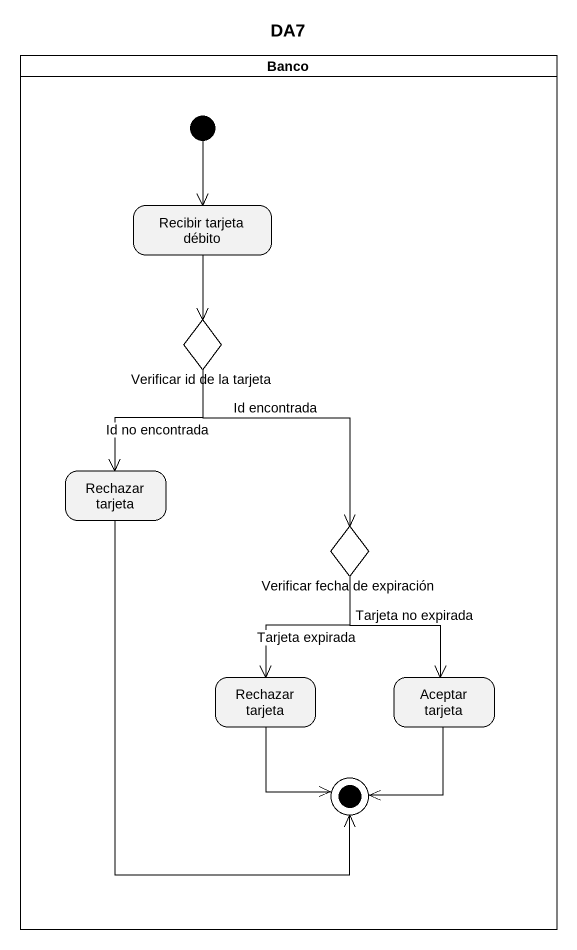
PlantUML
@startuml
title DA7
hide empty description
state Banco <<partition>> {
  state "Recibir tarjeta débito" as Recibir_tarjeta_débito
  state "Verificar id de la tarjeta" as Verificar_id_de_la_tarjeta <<choice>>
  state "Rechazar tarjeta" as Rechazar_tarjeta
  state "Verificar fecha de expiración" as Verificar_fecha_de <<choice>>
  state "Rechazar tarjeta" as Rechazar_tarjeta_2
  state "Aceptar tarjeta" as Aceptar_tarjeta
  [*] --> Recibir_tarjeta_débito
  Rechazar_tarjeta --> [*]
  Rechazar_tarjeta_2 --> [*]
  Aceptar_tarjeta --> [*]
}
Recibir_tarjeta_débito --> Verificar_id_de_la_tarjeta
Verificar_id_de_la_tarjeta --> Rechazar_tarjeta : Id no encontrada
Verificar_id_de_la_tarjeta --> Verificar_fecha_de : Id encontrada
Verificar_fecha_de --> Rechazar_tarjeta_2 : Tarjeta expirada
Verificar_fecha_de --> Aceptar_tarjeta : Tarjeta no expirada
@enduml
